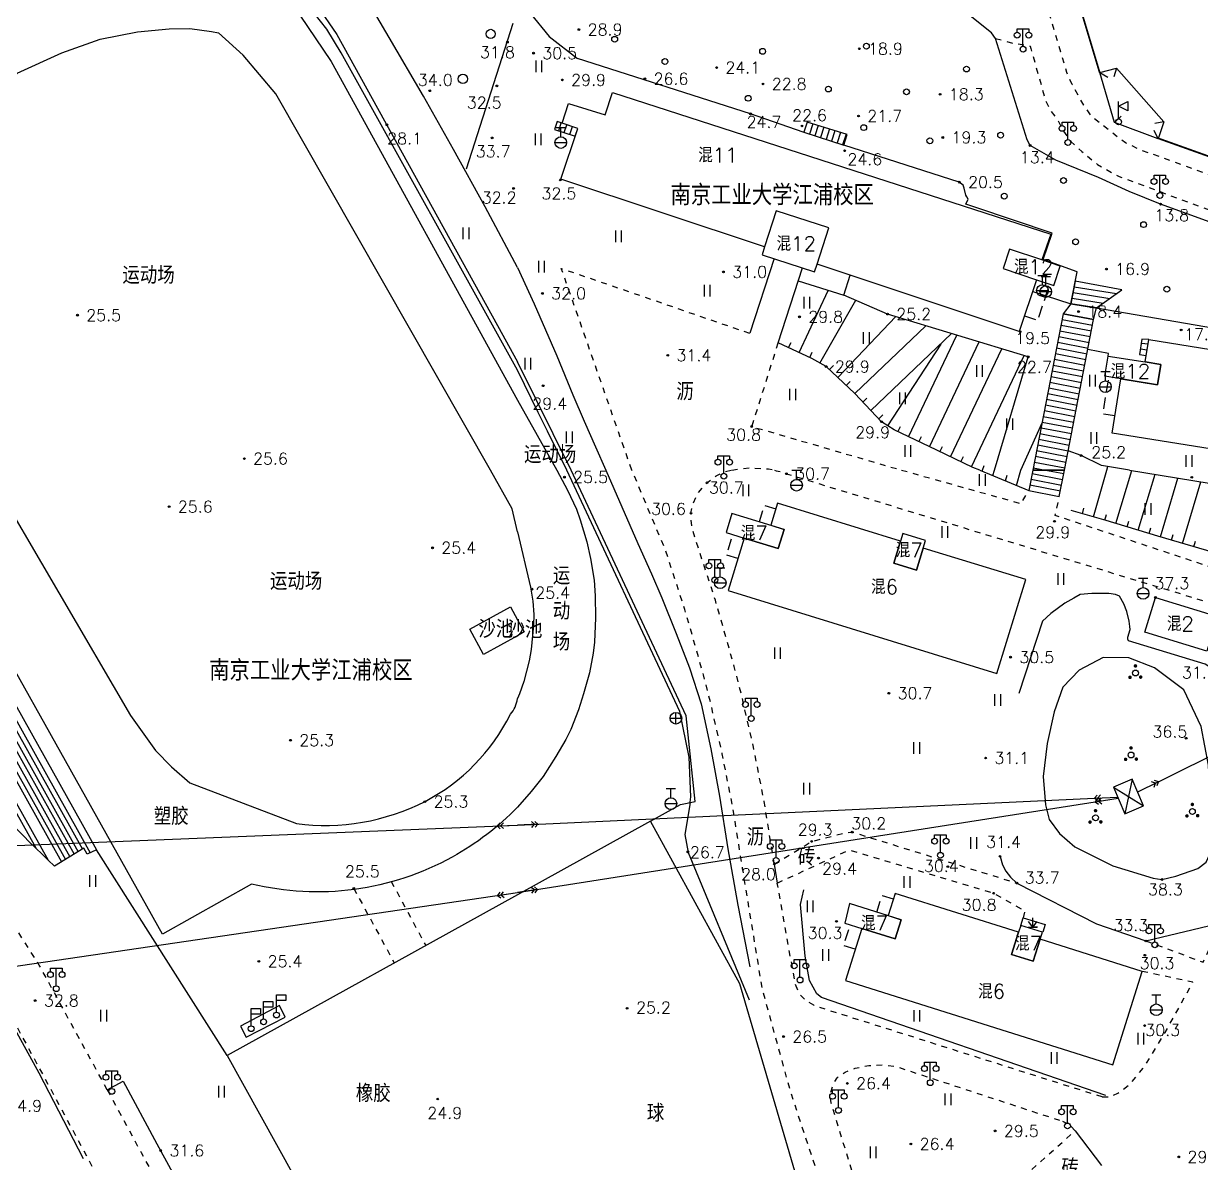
# Model space of a CAD drawing. Extents: x 115374 to 116875, y 149866 to 152432.
# Drawn here: x 116415 to 116617.7, y 150880.7 to 151076.8 of the extents above; entities that cross this region are included whole.
import ezdxf
from ezdxf.enums import TextEntityAlignment as Align

# ---------------------------------------------------------------- set-up
doc = ezdxf.new("R2010")
doc.units = 0
doc.header["$MEASUREMENT"] = 0
doc.header["$PDMODE"] = 32
doc.header["$PDSIZE"] = 0.3
doc.linetypes.add('X5', pattern=[3, 2, -1])
doc.linetypes.add('X6', pattern=[2, 1, -1])
doc.layers.get('0').update_dxf_attribs({"linetype": 'CONTINUOUS'})
for name, color, linetype in [('BOUND', 7, 'CONTINUOUS'), ('DLDW', 14, 'CONTINUOUS'), ('DLSS', 5, 'CONTINUOUS'), ('DMTZ', 5, 'CONTINUOUS'), ('GCD', 1, 'CONTINUOUS'), ('GXYZ', 2, 'CONTINUOUS'), ('JMD', 6, 'CONTINUOUS'), ('YZH', 2, 'CONTINUOUS'), ('ZBTZ', 5, 'CONTINUOUS')]:
    doc.layers.add(name, color=color, linetype=linetype)
doc.styles.add('HZ', font='rs.shx', dxfattribs={"bigfont": 'hztxt.shx'})
doc.linetypes.add('X17', pattern='A,9.4,[169,symbolx.shx,S=1,R=0,X=0,Y=0.15],0.6', length=10)
doc.linetypes.add('X19', pattern='A,4.5,[145,symbolx.shx,S=1,R=0,X=0,Y=1],4.5,-0.5,[146,symbolx.shx,S=1,R=0,X=0,Y=0],-0.5', length=10)
doc.linetypes.add('X20', pattern='A,4.5,[145,symbolx.shx,S=1,R=0,X=0,Y=0],4.5,-0.5,[146,symbolx.shx,S=1,R=0,X=0,Y=0],-0.5', length=10)
doc.linetypes.add('X34', pattern='A,2,[150,symbolx.shx,S=1,R=0,X=0,Y=0],1e-11', length=2)
doc.linetypes.add('X35', pattern='A,2,[4,symbolt.shx,S=1,R=0,X=0,Y=0],2,[28,symbolt.shx,S=1,R=0,X=0,Y=0],1e-11', length=4)
doc.linetypes.add('X36', pattern='A,2,[4,symbolt.shx,S=1,R=180,X=0,Y=0],2,[28,symbolt.shx,S=1,R=180,X=0,Y=0],1e-11', length=4)
doc.linetypes.add('X39', pattern='A,2,[150,symbolx.shx,S=1,R=0,X=0,Y=1],2,[151,symbolx.shx,S=1,R=0,X=0,Y=3],1e-11', length=4)
doc.linetypes.add('X4', pattern='A,0,-1e-09,[149,symbolx.shx,S=0.15,R=0,X=0,Y=0],-1.6', length=1.6)
doc.linetypes.add('X40', pattern='A,2,[150,symbolx.shx,S=1,R=0,X=0,Y=0],2,[151,symbolx.shx,S=1,R=0,X=0,Y=0],1e-11', length=4)

# ---------------------------------------------------------------- blocks, each defined once
blk = doc.blocks.new('GC122')
blk.add_circle((0, 0), 0.8)
blk = doc.blocks.new('GC121')
for p, q in [((-0.5, -0.64), (-0.5, 1.36)), ((-0.5, -0.64), (-0.5, 0.86)), ((0.5, -0.64), (0.5, 1.36))]:
    blk.add_line(p, q)
blk = doc.blocks.new('GC097')
for p, q in [((-1, 2.92), (-1, 3.52)), ((-1, 3.52), (1, 3.52)), ((0, 0.52), (0, 3.52)), ((1, 3.52), (1, 2.92))]:
    blk.add_line(p, q)
for centre in [(-1, 2.42), (1, 2.42), (0.01, 0)]:
    blk.add_circle(centre, 0.5)
blk = doc.blocks.new('GC133')
for p, q in [((-0.81, 2.59), (0.79, 2.59)), ((-0.01, 0.99), (-0.01, 2.59)), ((-1.01, -0.01), (0.99, -0.01))]:
    blk.add_line(p, q)
blk.add_circle((-0.01, -0.01), 1)
blk = doc.blocks.new('GC019')
for p, q in [((0, 0.5), (0, 3.5)), ((0, 2.7), (1.6, 3.5)), ((1.6, 1.9), (0, 2.7)), ((1.6, 3.5), (1.6, 1.9))]:
    blk.add_line(p, q)
blk.add_circle((0, 0), 0.5)
blk = doc.blocks.new('GC159')
blk.add_circle((0.73, 0.68), 0.5)
blk = doc.blocks.new('GC268')
for points, const_width in [([(-0.17, 0.74, 1), (0.13, 0.74, 1)], 0.3), ([(-0.15, 0.77, 1), (0.1, 0.77, 1)], 0.25), ([(-1.11, -1.23, 1), (-0.81, -1.23, 1)], 0.3), ([(-1.08, -1.22, 1), (-0.83, -1.22, 1)], 0.25), ([(0.74, -1.19, 1), (1.04, -1.19, 1)], 0.3), ([(0.73, -1.16, 1), (0.98, -1.16, 1)], 0.25)]:
    blk.add_lwpolyline(points, format="xyb", close=True, dxfattribs=dict(const_width=const_width))
blk.add_circle((-0.02, -0.48), 0.5)
blk = doc.blocks.new('GC124')
for p, q in [((0, -0.8), (-0.75, 0.2)), ((0, -0.8), (0, 0.8)), ((0, -0.8), (0.75, 0.2)), ((-0.8, -0.8), (0.75, -0.8)), ((0.8, -0.8), (0, -0.8))]:
    blk.add_line(p, q)
blk = doc.blocks.new('Ggjt')
for p, q in [((3.5, 0), (0, 0)), ((2.92, 0), (2.42, 0.5)), ((2.42, -0.5), (2.92, 0)), ((3.5, 0), (3, 0.5)), ((3, -0.5), (3.5, 0))]:
    blk.add_line(p, q)
blk = doc.blocks.new('GC297')
at = {"linetype": 'Continuous'}
blk.add_line((4, 0), (0, 0), dxfattribs=at)
for p, q in [((3.42, 0), (2.92, 0.5)), ((2.92, -0.5), (3.42, 0)), ((4, 0), (3.5, 0.5)), ((3.5, -0.5), (4, 0))]:
    blk.add_line(p, q)
blk = doc.blocks.new('GC044')
for p, q in [((-1, 0), (1, 0)), ((0, -1), (0, 1))]:
    blk.add_line(p, q)
blk.add_circle((0, 0), 1)
blk = doc.blocks.new('GC098')
for p, q in [((0, 0.5), (0, 3.5)), ((0, 3.5), (1.6, 3.5)), ((1.6, 2.5), (0, 2.5)), ((1.6, 3.5), (1.6, 2.5))]:
    blk.add_line(p, q)
blk.add_circle((0, 0), 0.5)

msp = doc.modelspace()

# ---------------------------------------------------------------- linework, layer by layer
at = {"layer": 'BOUND', "linetype": 'Continuous', "flags": 128}
for points in [[(116506.36, 151058.61), (116509.93, 151057.43), (116510.38, 151058.79), (116506.81, 151059.97)], [(116556.72, 151057.75), (116549.83, 151059.87), (116549.27, 151058.12), (116556.14, 151055.92)], [(116595.97, 151032.53), (116595.22, 151028.61), (116599.65, 151027.9), (116603.97, 151031.01)], [(116595.22, 151028.61), (116593.9, 151026.9), (116599.13, 151025.89), (116599.65, 151027.9)], [(116594.1, 151000), (116599.13, 151025.89), (116593.9, 151026.9), (116588.67, 151000)], [(116607.44, 151022.55), (116607.05, 151019.87), (116608.16, 151019.69), (116608.61, 151022.47)], [(116588.67, 151000), (116587.99, 150996.49), (116593.22, 150995.47), (116594.1, 151000)]]:
    msp.add_lwpolyline(points, close=True, dxfattribs=at)
at = {"layer": 'DLDW', "linetype": 'Continuous', "flags": 128}
for points, elevation in [([(116365.29, 151051.95), (116387.98, 151074.78), (116409.9, 151091.08), (116421.78, 151092.87), (116429.06, 151093.98), (116441.88, 151090.73), (116452.67, 151086.25), (116462.55, 151078.27), (116467.92, 151070.32)], 8.31), ([(116408.66, 151000), (116393.98, 151028.17), (116391.28, 151033.3), (116389.77, 151036.81), (116389.46, 151038.12), (116389.42, 151040.34), (116389.74, 151042.24), (116391.39, 151045.91), (116394.83, 151050.29), (116400.49, 151057.51), (116406.84, 151063.5), (116413.87, 151068.27), (116421.58, 151071.8), (116428.15, 151074.13), (116434.59, 151075.38), (116440.04, 151075.92), (116443.61, 151075.98), (116447.31, 151075.44), (116448.56, 151075.21), (116452.76, 151071.4)], 8.31), ([(116495.32, 151000), (116458.39, 151064.72), (116452.76, 151071.4)], 8.31), ([(116467.92, 151070.32), (116500, 151012.05)], 8.31), ([(116500, 151012.05), (116506.74, 151000)], 8.3), ([(116380.74, 151000), (116417.09, 150934.98)], 39.03), ([(116381.72, 151000), (116419.25, 150932.86)], 39.03), ([(116391.01, 151000), (116427.53, 150934.69)], 8.31), ([(116454.22, 150928.78), (116438.91, 150920.16), (116394.17, 151000)], 8.31), ([(116500, 150989.4), (116499.05, 150993.33), (116495.32, 151000)], 8.31), ([(116506.74, 151000), (116508.59, 150996.55), (116510.13, 150993.26), (116510.79, 150991.47), (116511.9, 150987.64), (116512.53, 150984.8), (116513.16, 150981.09), (116513.33, 150978.39), (116513.39, 150974.6), (116513.24, 150970.39), (116513.03, 150968.49), (116512.35, 150965.13), (116511.36, 150961.52), (116510.5, 150958.78), (116509.14, 150955.37), (116508.32, 150953.62), (116506.59, 150950.7), (116504.39, 150947.29), (116502.34, 150944.69), (116500, 150942.01)], 8.31), ([(116500, 150989.4), (116502.25, 150979.84), (116502.64, 150977.46), (116502.79, 150975.15), (116502.74, 150973.34), (116502.33, 150969.14), (116501.99, 150967.17), (116501.05, 150963.62), (116500.34, 150961.53), (116500, 150960.68)], 8.31), ([(116402.24, 150975.71), (116425.12, 150934.79)], 8.31), ([(116402.98, 150976.12), (116426.45, 150934.14)], 8.31), ([(116398.55, 150973.65), (116421.54, 150932.6)], 8.31), ([(116399.28, 150974.05), (116422.22, 150933.01)], 8.31), ([(116400.02, 150974.46), (116422.94, 150933.45)], 8.31), ([(116400.76, 150974.88), (116423.67, 150933.9)], 8.31), ([(116401.5, 150975.29), (116424.39, 150934.34)], 8.31), ([(116427.53, 150934.69), (116425.96, 150933.9), (116425.38, 150934.94), (116420.31, 150931.84)], 8.31)]:
    msp.add_lwpolyline(points, dxfattribs=dict(at, elevation=elevation))
at = {"layer": 'DLDW', "linetype": 'X4', "flags": 128}
for points in [[(116499.21, 151076.86), (116491.15, 151051.75)], [(116491.77, 150972.63), (116498.78, 150976.47), (116500, 150974.26)], [(116500, 150974.26), (116501.16, 150972.16), (116500, 150971.51)], [(116500, 150971.51), (116494.15, 150968.26), (116491.77, 150972.63)]]:
    msp.add_lwpolyline(points, dxfattribs=at)
at = {"layer": 'DLDW', "linetype": 'Continuous', "flags": 128}
for points in [[(116408.66, 151000), (116433.39, 150957.77), (116437.67, 150951.75), (116440.45, 150948.94), (116443.58, 150946.22), (116461.94, 150939.19, 0.151836), (116484.08, 150943, 0.158386), (116498.76, 150957.98, 0.147922), (116500, 150960.68, 0.020207)], [(116500, 150942.01, -0.074188), (116488.75, 150933.41, -0.093141), (116471.92, 150927.85, -0.093141), (116454.22, 150928.78)]]:
    msp.add_lwpolyline(points, format="xyb", dxfattribs=at)
msp.add_lwpolyline([(116459.01, 150907.87), (116452.33, 150904.33), (116453.32, 150902.42), (116460.03, 150905.89)], close=True, dxfattribs=at)
at = {"layer": 'DLDW', "linetype": 'Continuous'}
msp.add_arc((116565.96, 151085.94, 8.31), 212.03, 213.7197, 226.6153, dxfattribs=at)
at = {"layer": 'DLSS', "linetype": 'X6', "flags": 128}
for points in [[(116767.1, 151000), (116752.9, 151007.02), (116747.57, 151009.2), (116740.76, 151011.69), (116735.83, 151013.29), (116724.81, 151016.57), (116704.86, 151021.92), (116690.43, 151026), (116679.12, 151029.2), (116671.17, 151031.6), (116639.48, 151043.48), (116607.12, 151055.11), (116604.64, 151056.3), (116603.33, 151057.22), (116598.76, 151060.88), (116597.44, 151062.8), (116595.43, 151066.34), (116594.51, 151068.43), (116593.46, 151071.93), (116589.26, 151086.29), (116571.21, 151154.25), (116569.46, 151165.74), (116566.82, 151200.4), (116566.86, 151203.34), (116567.04, 151205.19), (116567.85, 151207.13), (116568.5, 151207.81)], [(116582.25, 151074.28), (116585.15, 151073.48), (116588.21, 151072.96), (116588.33, 151072.55), (116590.81, 151063.72), (116591.72, 151061.8), (116592.74, 151060.57), (116593.96, 151058.29), (116595.22, 151056.56), (116597.1, 151054.8), (116599.81, 151052.57), (116603.51, 151050.5), (116624.8, 151042.67), (116672.16, 151025.72), (116681.96, 151022.76), (116720.09, 151012.28), (116736.61, 151007.19), (116738.98, 151006.36), (116747.27, 151003.32), (116747.38, 151003.22), (116755.02, 151000)], [(116519.66, 151000), (116507.53, 151034.71), (116539.95, 151023.54)], [(116544.18, 150932.21), (116542.44, 150942.96), (116540.6, 150952.32), (116538.54, 150961.3), (116537.3, 150966.2), (116534.05, 150977.6), (116530.57, 150988.25), (116530.08, 150989.89), (116529.86, 150991.37), (116529.84, 150992.58), (116530.05, 150993.68), (116530.85, 150995.81), (116532.59, 150997.82), (116534.16, 150999.02), (116535.62, 150999.7), (116536.88, 151000)], [(116536.88, 151000), (116538.22, 151000.24), (116539.89, 151000.37), (116543.16, 151000.23), (116544.2, 151000)], [(116638.67, 150985.98), (116637.36, 150978.35), (116632.18, 150979.48), (116620.37, 150982.93), (116592.52, 150992.18), (116593.22, 150995.47)], [(116429.39, 150893.38), (116417.7, 150914.82), (116410.37, 150926.32), (116398.15, 150943.55), (116392.35, 150951.63), (116385.87, 150959.41), (116379.73, 150965.71)], [(116544.18, 150932.21), (116550.61, 150936.11), (116556.57, 150937.64), (116557.59, 150937.72), (116585.92, 150928.94)], [(116544.68, 150928.95), (116557.09, 150934.65), (116581.93, 150927.2), (116587.28, 150924.17), (116586.99, 150922.99)], [(116478.26, 150929.24), (116484.19, 150918.19)], [(116600.62, 150892.14), (116553, 150907.22), (116550.98, 150907.91), (116549.59, 150908.77), (116548.44, 150909.94), (116547.79, 150911.63), (116544.68, 150928.95)], [(116600.62, 150892.14), (116601.89, 150892.18), (116603.31, 150892.79), (116605.56, 150894.5), (116608.06, 150897.63), (116611.44, 150903.25), (116616.23, 150911.88), (116607.5, 150913.75)], [(116410.13, 150911.05), (116419.65, 150893.47), (116432.37, 150869.81), (116447.18, 150839.94), (116460.88, 150804.67), (116466.93, 150789.45), (116468.03, 150787.23), (116468.78, 150785.18), (116469.68, 150782.12), (116470.48, 150777.42), (116471.51, 150773.02), (116474.83, 150764.26), (116475.65, 150762.67), (116476.45, 150760.29), (116476.96, 150758.51), (116481.73, 150737.07), (116484.45, 150728.71), (116493.91, 150706.93), (116495.98, 150703.34), (116499.17, 150699.53), (116500, 150698.61)], [(116573.42, 150867.01), (116565.23, 150860.73), (116564.88, 150860.61), (116563.91, 150860.46), (116563.59, 150860.53), (116563.24, 150860.77), (116553.96, 150891.14), (116553.85, 150892.04), (116553.92, 150892.97), (116554.27, 150894.21), (116554.98, 150895.45), (116556.35, 150896.4), (116558.12, 150897.08), (116560.46, 150897.57), (116563, 150897.7), (116565.17, 150897.37), (116593.85, 150887.94)], [(116429.39, 150893.38), (116435.21, 150882.61), (116439.95, 150873.92), (116449.66, 150858.28), (116458.36, 150840.99), (116460.02, 150835.3), (116461.56, 150829.76), (116462.94, 150823.73), (116463.42, 150821.64), (116465.47, 150815.63), (116468.39, 150807.68), (116473.02, 150798.07), (116473.49, 150797.47), (116474.22, 150796.96), (116475.49, 150796.59), (116476.57, 150796.45), (116478.91, 150796.52), (116481.65, 150796.92), (116482.97, 150797.39), (116486.06, 150799.55)], [(116586.99, 150878.34), (116595.94, 150886.34), (116595.03, 150887.26), (116593.85, 150887.94)]]:
    msp.add_lwpolyline(points, dxfattribs=at)
for points, elevation in [([(116544.81, 151021.86), (116540.29, 151007.5), (116566.07, 151000)], 31.66), ([(116544.2, 151000), (116544.52, 150999.9), (116545.49, 150999.65), (116546.26, 150999.37), (116632.99, 150972.97)], 30.69), ([(116566.07, 151000), (116586.64, 150994.24), (116587.99, 150996.49)], 31.66), ([(116471.81, 150928.04), (116478.79, 150915.21)], 25.46)]:
    msp.add_lwpolyline(points, dxfattribs=dict(at, elevation=elevation))
for points in [[(116500, 150810.85), (116502.24, 150812.66), (116516.7, 150824.26), (116555.63, 150854.36, 0.264023), (116557.04, 150862.54), (116546.97, 150893.09), (116542.12, 150910.75), (116538.73, 150931.44), (116538.73, 150931.44), (116537.03, 150941.99), (116535.23, 150951.18), (116533.21, 150960.01), (116532, 150964.77), (116528.8, 150976), (116525.42, 150986.33), (116519.66, 151000)], [(116608.09, 150919.01), (116617.96, 150915.34), (116620.44, 150920.48), (116624.48, 150928.18), (116629.81, 150943.65), (116632.11, 150949.77), (116632.7, 150952.13), (116634.21, 150959.94), (116634.62, 150962.31), (116635.65, 150968.99, 0.38894), (116632.99, 150972.97)]]:
    msp.add_lwpolyline(points, format="xyb", dxfattribs=at)
at = {"layer": 'DLSS', "linetype": 'X4', "flags": 128}
for points in [[(116544.18, 150932.21), (116544.68, 150928.95)], [(116595.94, 150886.34), (116600.5, 150880.36)]]:
    msp.add_lwpolyline(points, dxfattribs=at)
at = {"layer": 'DLSS', "linetype": 'Continuous', "flags": 128}
msp.add_lwpolyline([(116429.39, 150893.38), (116432.13, 150894.86), (116437.95, 150884.1), (116442.65, 150875.49), (116452.39, 150859.81), (116461.27, 150842.14), (116463.02, 150836.15), (116464.59, 150830.53), (116465.81, 150824.38), (116466.43, 150822.5), (116468.42, 150816.67), (116471.27, 150808.89), (116475.65, 150799.8), (116476.13, 150799.66), (116476.72, 150799.58), (116478.63, 150799.64), (116480.9, 150799.97), (116481.52, 150800.19), (116492.36, 150807.9), (116493.94, 150805.94)], dxfattribs=at)
at = {"layer": 'DMTZ', "linetype": 'Continuous'}
for p, q in [((116548.46, 151020.23), (116553.42, 151030.92)), ((116552.03, 151018.42), (116558.2, 151029.21)), ((116555.11, 151015.91), (116565.07, 151026.44)), ((116558.01, 151013.16), (116570.26, 151024.84)), ((116560.77, 151010.27), (116574.66, 151023.5)), ((116567.26, 151005.74), (116575.58, 151023.22)), ((116546.65, 151021.07), (116547.07, 151021.98)), ((116550.28, 151019.39), (116550.7, 151020.29)), ((116563.73, 151007.61), (116572.9, 151021.66)), ((116570.87, 151004.02), (116579.45, 151022.04)), ((116574.48, 151002.3), (116583.33, 151020.86)), ((116578.09, 151000.58), (116587.2, 151019.69)), ((116582.08, 151000, 0.99), (116587.86, 151019.49, 22.74)), ((116553.66, 151017.28), (116554.34, 151018.01)), ((116556.56, 151014.53), (116557.25, 151015.26)), ((116559.39, 151011.71), (116560.12, 151012.4)), ((116562.15, 151008.82), (116562.88, 151009.51)), ((116586.59, 151000), (116590.25, 151008.14)), ((116565.45, 151006.6), (116565.88, 151007.5)), ((116569.06, 151004.88), (116569.49, 151005.78)), ((116572.68, 151003.16), (116573.11, 151004.06)), ((116576.29, 151001.44), (116576.72, 151002.34)), ((116579.94, 150999.82), (116580.01, 151000)), ((116580.01, 151000), (116580.31, 151000.77)), ((116581.81, 150999.05, 0.99), (116582.08, 151000, 0.99)), ((116585.85, 150997.37), (116586.59, 151000)), ((116599.12, 150991.96), (116601.42, 151000)), ((116601.42, 151000), (116601.6, 151000.61)), ((116602.96, 150990.83), (116605.73, 150999.93)), ((116583.99, 150998.15), (116584.28, 150999.1)), ((116606.79, 150989.67), (116609.71, 150999.28)), ((116610.62, 150988.51), (116613.61, 150998.64)), ((116614.45, 150987.38), (116617.59, 150997.99)), ((116597.2, 150992.5), (116597.47, 150993.47)), ((116601.05, 150991.41), (116601.32, 150992.37)), ((116604.88, 150990.25), (116605.17, 150991.21)), ((116608.7, 150989.09), (116608.99, 150990.04)), ((116612.54, 150987.94), (116612.82, 150988.9)), ((116616.37, 150986.81), (116616.66, 150987.77))]:
    msp.add_line(p, q, dxfattribs=at)
at = {"layer": 'DMTZ', "linetype": 'X39', "elevation": 8.31, "flags": 128}
msp.add_lwpolyline([(116500, 151034.84), (116494.4, 151045.3), (116488.96, 151055.17), (116483.82, 151064.32), (116477.89, 151074.45), (116472.12, 151084.34), (116466.53, 151095.39), (116464.87, 151099.4), (116462.58, 151102.8), (116458.83, 151105.04), (116456.15, 151106.85), (116453.42, 151109.42), (116450.78, 151113.33), (116449.16, 151116.24), (116448.09, 151117.12), (116446.22, 151117.8), (116443.76, 151117.8), (116439.28, 151116.59), (116434.81, 151115.61), (116428.03, 151114.95), (116418.94, 151114.19), (116408.85, 151112.64), (116402.04, 151111.36), (116393.11, 151108.3), (116387.41, 151105.52), (116383.93, 151101.82), (116380.44, 151096.99), (116378, 151092.48)], dxfattribs=at)
at = {"layer": 'DMTZ', "linetype": 'X36', "flags": 128}
for points in [[(116705.82, 151014.11), (116694.49, 151016.48), (116651.96, 151030.76), (116610.66, 151045.75), (116605.23, 151047.96), (116599.94, 151050.36), (116592.6, 151053.32), (116588.2, 151055.85), (116587.68, 151056.83), (116582.25, 151074.28), (116581.57, 151075.26), (116576.43, 151079.3), (116572.37, 151082.24), (116567.82, 151085.55), (116561.52, 151090.47), (116559.31, 151092.86), (116554.53, 151099.03), (116553.87, 151099.51), (116551.76, 151099.83)], [(116549.27, 151058.12), (116549.13, 151058.16), (116540.08, 151061.3), (116510.33, 151070.84)], [(116578.71, 151045.26), (116577.14, 151045.74), (116577.53, 151046.63), (116577.31, 151047.03), (116577.11, 151047.3), (116576.87, 151048.51), (116576.7, 151049.02), (116576.02, 151049.54), (116556.14, 151055.92)], [(116588.64, 151030.73), (116595.22, 151028.61), (116596.28, 151034.14), (116590.46, 151036.21), (116592, 151040.78), (116578.71, 151045.26)], [(116601.61, 151019.62), (116601.69, 151020.04), (116598.13, 151020.73)], [(116605.3, 151000), (116600.49, 151000.79), (116596.99, 151002.5), (116594.74, 151003.32)], [(116529.68, 150942.85), (116529.59, 150942.04), (116528.81, 150937.33), (116529.38, 150934.21), (116539.84, 150908.86)], [(116450.01, 150899.29), (116427.53, 150934.69)]]:
    msp.add_lwpolyline(points, dxfattribs=at)
at = {"layer": 'DMTZ', "linetype": 'X35', "flags": 128}
for points, elevation in [([(116469.67, 151071.78), (116467.2, 151075.88), (116463.89, 151079.98), (116461.26, 151083.22), (116457.95, 151086.34), (116456.83, 151087.02), (116451.76, 151090.06), (116444.49, 151092.93), (116440.42, 151094.13), (116436.86, 151095.12), (116429.78, 151096.14), (116423.04, 151096.71), (116417.89, 151096.01), (116412.86, 151095), (116407.18, 151092.81), (116402.43, 151090.44), (116394.92, 151085.24), (116388.3, 151079.64), (116363.46, 151053.53)], 8.31), ([(116500, 151017.21), (116469.67, 151071.78)], 8.31), ([(116548.28, 151032.56), (116556.12, 151030.11)], 269), ([(116374.21, 150958.02), (116374.87, 150958.03), (116383.46, 150948.69), (116387.5, 150943.03), (116394.46, 150933.49), (116399.12, 150926.72), (116404.16, 150919.38), (116407.6, 150914.32), (116409.89, 150910.52), (116413.49, 150903.8), (116417.6, 150896.31), (116425.26, 150881.56)], 8.31)]:
    msp.add_lwpolyline(points, dxfattribs=dict(at, elevation=elevation))
at = {"layer": 'DMTZ', "linetype": 'X36', "flags": 128}
for points, elevation in [([(116544.13, 151036.4), (116539.95, 151023.54)], 31.66), ([(116544.83, 151021.91), (116549.01, 151034.81)], 31.66), ([(116587.86, 151019.49), (116563.67, 151026.84), (116556.12, 151030.11), (116557.25, 151033.52)], 269)]:
    msp.add_lwpolyline(points, dxfattribs=dict(at, elevation=elevation))
at = {"layer": 'DMTZ', "linetype": 'X40', "elevation": 8.31, "flags": 128}
for points in [[(116500, 151034.84), (116502.84, 151028.62), (116506.77, 151019.67), (116509.5, 151012.94), (116511.45, 151008.42), (116513.42, 151004), (116515.16, 151000)], [(116515.16, 151000), (116520.71, 150987.37), (116523.06, 150982.16), (116524.81, 150978), (116527.29, 150971.88), (116529.56, 150965.95), (116531.58, 150959.78), (116533.27, 150952.03), (116534.76, 150943.89), (116536.19, 150934.86), (116537.89, 150925.16), (116539.97, 150914.51)]]:
    msp.add_lwpolyline(points, dxfattribs=at)
at = {"layer": 'DMTZ', "linetype": 'X35', "flags": 128}
msp.add_lwpolyline([(116599.13, 151025.89), (116599.65, 151027.9), (116633.58, 151022.06), (116635.26, 151021.79, -0.241033), (116636.82, 151020.22), (116648.21, 151018.41)], format="xyb", dxfattribs=at)
at = {"layer": 'DMTZ', "linetype": 'Continuous', "flags": 128}
for points, elevation in [([(116579.52, 151000), (116578.34, 151000.46), (116572.13, 151003.42), (116564.82, 151006.9), (116562.62, 151008.33), (116558.01, 151013.16), (116553.1, 151017.81), (116550.63, 151019.22), (116544.83, 151021.91)], 269), ([(116579.52, 151000), (116587.99, 150996.49)], 5), ([(116637.82, 150981), (116634.44, 150981.63), (116628.06, 150983.41), (116620.96, 150985.46), (116610.17, 150988.64), (116601.28, 150991.34), (116595.28, 150993.05)], 5)]:
    msp.add_lwpolyline(points, dxfattribs=dict(at, elevation=elevation))
at = {"layer": 'DMTZ', "linetype": 'X35', "flags": 128}
for points in [[(116508.46, 151000), (116505.14, 151006.69), (116503.55, 151009.92), (116500, 151017.21)], [(116529.68, 150942.85), (116529.82, 150943.8), (116529.51, 150950.59), (116527.95, 150958.45), (116508.46, 151000)], [(116605.3, 151000), (116635.55, 150995.05), (116640.02, 150994.38)], [(116601.23, 150892.41), (116552.3, 150909.25), (116551.47, 150909.9), (116550.24, 150912.2), (116549.5, 150916.39), (116548.67, 150925.24), (116549.24, 150927.77)]]:
    msp.add_lwpolyline(points, dxfattribs=at)
at = {"layer": 'DMTZ', "linetype": 'X36', "flags": 128}
msp.add_lwpolyline([(116583.02, 150933.54), (116583.46, 150932.06), (116584.05, 150930.98), (116584.82, 150929.97), (116585.93, 150928.93), (116599.62, 150921.95), (116608.09, 150919.01), (116618.92, 150921.58, 0.416333), (116621.05, 150923.39), (116626.92, 150941.43), (116627.31, 150944.95), (116627.25, 150949.74), (116625.95, 150956.03), (116625.64, 150957.87, 0.170336), (116618.31, 150966.62), (116605.15, 150970.65), (116605.01, 150970.9), (116605.02, 150971.27), (116605.39, 150972.58), (116605.36, 150973.09), (116605.22, 150974.03), (116604.82, 150975.68), (116604.35, 150976.97), (116603.61, 150978.31), (116602.91, 150978.62), (116601.75, 150978.79), (116598.81, 150978.79), (116596.8, 150978.62), (116595.7, 150977.94), (116594.18, 150977.09), (116591.78, 150975.34), (116590.32, 150974.01), (116586.24, 150961.56)], format="xyb", dxfattribs=at)
at = {"layer": 'DMTZ', "linetype": 'X34', "flags": 128}
msp.add_lwpolyline([(116593.24, 150937.49), (116595.88, 150935.17), (116602.42, 150931.9), (116609.38, 150929.79), (116610.89, 150929.56), (116613.28, 150930.11), (116617.08, 150931.48), (116618.51, 150932.54), (116619.82, 150935.48), (116619.95, 150937.76), (116619.94, 150938.88), (116619.13, 150944.38), (116618.88, 150949.23), (116617.62, 150955.87), (116614.66, 150962.2), (116609.6, 150965.99), (116605.17, 150967.68), (116600.77, 150967.76), (116596.62, 150965.57), (116593.83, 150962.66), (116592.33, 150958.38), (116591.11, 150952.96), (116590.45, 150947.28), (116590.82, 150942.38), (116591.47, 150939.91)], close=True, dxfattribs=at)
at = {"layer": 'GCD', "linetype": 'Continuous'}
for p in [(116510.56, 151075.8, 28.86), (116498.26, 151073.63, 31.79), (116502.75, 151071.73, 30.53), (116558.81, 151072.49, 18.94), (116534.26, 151069.26, 24.07), (116507.71, 151067.13, 29.9), (116521.9, 151067.33, 26.57), (116484.89, 151065.27, 34), (116496.43, 151066.1, 32.46), (116542.24, 151066.43, 22.79), (116572.71, 151064.66, 18.32), (116540.08, 151061.3, 24.72), (116558.68, 151060.92, 21.7), (116477.52, 151059.42, 28.1), (116548.94, 151059.21, 22.56), (116495.63, 151057.16, 33.73), (116573.17, 151057.23, 19.35), (116556.28, 151054.95, 24.55), (116588.2, 151055.85, 13.44), (116499.31, 151048.47, 32.2), (116507.35, 151049.91, 32.53), (116576.02, 151049.54, 20.53), (116610.66, 151045.75, 13.79), (116601.33, 151034.59, 16.91), (116535.43, 151034.1, 30.99), (116504.28, 151030.4, 32.03), (116424.27, 151026.65, 25.51), (116548.52, 151026.37, 29.83), (116563.67, 151026.84, 25.2), (116596.54, 151027.28, 18.39), (116614.2, 151024.11, 17.6), (116586.52, 151023.8, 19.52), (116525.84, 151019.75, 31.43), (116587.86, 151019.49, 22.74), (116553.1, 151017.81, 29.91), (116504.41, 151014.51, 29.4), (116562.62, 151008.33, 29.9), (116540.29, 151007.5, 30.8), (116452.98, 151001.97, 25.58), (116596.99, 151002.5, 25.18), (116508.06, 150998.79, 25.48), (116532.59, 150997.82, 30.73), (116546.26, 150999.37, 30.66), (116616.02, 150998.76, 22.64), (116440.04, 150993.71, 25.58), (116529.84, 150992.58, 30.64), (116592.4, 150991.19, 29.87), (116485.37, 150986.63, 25.37), (116502.47, 150979.52, 25.37), (116609.77, 150978.08, 37.27), (116584.84, 150967.81, 30.49), (116563.89, 150961.61, 30.67), (116460.93, 150953.52, 25.27), (116615.06, 150953.86, 36.5), (116580.55, 150950.46, 31.1), (116484.04, 150942.95, 25.26), (116557.59, 150937.72, 30.23), (116550.61, 150936.11, 29.29), (116529.31, 150934.32, 26.67), (116551.78, 150933.25, 29.36), (116583.02, 150933.54, 31.38), (116544.18, 150932.21, 28.03), (116574.04, 150931.77, 30.44), (116585.92, 150928.94, 33.71), (116610.89, 150929.56, 38.26), (116471.81, 150928.04, 25.46), (116581.93, 150927.2, 30.76), (116554.88, 150922.36, 30.32), (116608.13, 150918.98, 33.27), (116455.48, 150915.48, 25.4), (116607.95, 150916.53, 30.32), (116416.99, 150908.73, 32.76), (116518.85, 150907.4, 25.2), (116607.91, 150904.42, 30.26), (116545.77, 150902.53, 26.46), (116556.75, 150894.48, 26.39), (116486.25, 150891.79, 24.88), (116582.18, 150886.3, 29.5), (116438.59, 150882.93, 31.56), (116567.69, 150884.06, 26.39), (116613.78, 150881.83, 29.92)]:
    msp.add_point(p, dxfattribs=at)
at = {"layer": 'GXYZ', "linetype": 'Continuous', "elevation": 10.73, "flags": 128}
msp.add_lwpolyline([(116610.27, 150946.39), (116718.08, 151000)], dxfattribs=at)
at = {"layer": 'GXYZ', "linetype": 'Continuous', "flags": 128}
msp.add_lwpolyline([(116605.75, 150946.81), (116602.55, 150945.45), (116604.51, 150940.86), (116607.7, 150942.23)], close=True, dxfattribs=at)
for points in [[(116602.55, 150945.45), (116607.7, 150942.23)], [(116605.75, 150946.81), (116604.51, 150940.86)], [(116500, 150938.92), (116599.28, 150943.56)], [(116500, 150927.32), (116599.4, 150942.93)], [(116393.92, 150934.59), (116500, 150938.92)], [(116402.3, 150912.97), (116500, 150927.32)]]:
    msp.add_lwpolyline(points, dxfattribs=at)
at = {"layer": 'JMD', "linetype": 'Continuous'}
for p, q in [((116603.04, 151069.18, 12.65), (116602.58, 151067.65, 12.65)), ((116600.17, 151068.4, 12.65), (116601.56, 151067.62, 12.65)), ((116602.73, 151059.78, 12.65), (116603.89, 151060.87, 12.65)), ((116611.23, 151059.92, 12.65), (116609.66, 151059.61, 12.65)), ((116610.23, 151057.01, 12.65), (116609.54, 151058.45, 12.65))]:
    msp.add_line(p, q, dxfattribs=at)
at = {"layer": 'JMD', "linetype": 'Continuous', "flags": 128}
for points in [[(116600.17, 151068.4), (116603.04, 151069.18), (116611.23, 151059.92), (116610.23, 151057.01), (116602.73, 151059.78)], [(116586.33, 151023.87), (116551.54, 151035.42), (116553.57, 151041.67), (116544.52, 151044.6), (116542.51, 151038.4), (116507.47, 151050.03), (116510.38, 151058.79), (116507.66, 151059.69), (116508.78, 151063.07), (116515.05, 151061.11), (116516.31, 151064.98), (116591.74, 151040.61), (116590.24, 151036.15), (116584.68, 151038.03), (116583.55, 151034.68), (116589.32, 151032.73)], [(116551.12, 151034.13), (116551.54, 151035.42), (116553.57, 151041.67), (116544.52, 151044.6), (116542.51, 151038.4), (116542.07, 151037.06)], [(116593.39, 151035.09), (116590.24, 151036.15), (116584.68, 151038.03), (116583.55, 151034.68), (116589.32, 151032.73), (116592.26, 151031.74)], [(116642.12, 151000), (116602.32, 151006.38), (116603.82, 151015.7), (116610.14, 151014.69), (116610.7, 151018.16), (116607.99, 151018.6), (116608.61, 151022.47), (116672.32, 151012.22), (116670.35, 151000)], [(116610.7, 151018.16), (116610.14, 151014.69), (116601.05, 151016.14), (116601.61, 151019.62), (116607.99, 151018.6)], [(116587.45, 150981.16), (116569.8, 150986.59), (116568.63, 150982.78), (116564.73, 150983.98), (116565.91, 150987.79), (116544.74, 150994.32), (116543.56, 150990.5), (116545.86, 150989.79), (116544.86, 150986.52), (116538.99, 150988.31), (116536.24, 150979.26), (116582.48, 150965.02)], [(116545.86, 150989.79), (116536.87, 150992.53), (116535.87, 150989.25), (116538.99, 150988.31), (116544.86, 150986.52)], [(116568.63, 150982.78), (116569.8, 150986.59), (116570.19, 150987.87), (116566.3, 150989.07), (116565.91, 150987.79), (116564.73, 150983.98)], [(116609.77, 150978.08), (116620.44, 150974.81), (116618.6, 150968.83), (116607.94, 150972.11)], [(116556.41, 150912.17), (116602.43, 150897.65), (116607.5, 150913.75), (116589.94, 150919.29), (116588.75, 150915.49), (116585, 150916.67), (116586.2, 150920.47), (116564.98, 150927.16), (116563.77, 150923.34), (116566, 150922.64), (116564.96, 150919.33), (116559.23, 150921.14)], [(116566, 150922.64), (116557.12, 150925.41), (116556.3, 150922.05), (116559.23, 150921.14), (116564.96, 150919.33)], [(116588.75, 150915.49), (116589.94, 150919.29), (116590.32, 150920.5), (116586.58, 150921.67), (116586.2, 150920.47), (116585, 150916.67)]]:
    msp.add_lwpolyline(points, close=True, dxfattribs=at)
at = {"layer": 'YZH', "linetype": 'Continuous'}
for p, q in [((116507.08, 151058.37), (116507.53, 151059.73)), ((116508.03, 151058.06), (116508.48, 151059.42)), ((116508.98, 151057.74), (116509.43, 151059.1)), ((116550.79, 151059.58), (116550.22, 151057.81)), ((116551.74, 151059.28), (116551.17, 151057.51)), ((116552.7, 151058.99), (116552.13, 151057.2)), ((116553.66, 151058.69), (116553.08, 151056.9)), ((116554.61, 151058.4), (116554.03, 151056.59)), ((116555.57, 151058.11), (116554.98, 151056.29)), ((116556.52, 151057.81), (116555.94, 151055.98)), ((116595.6, 151030.57), (116601.93, 151029.54)), ((116595.78, 151031.56), (116603.08, 151030.37)), ((116595.22, 151028.61), (116600.48, 151027.75)), ((116595.41, 151029.59), (116600.78, 151028.72)), ((116593.52, 151024.95), (116598.75, 151023.94)), ((116593.71, 151025.93), (116598.94, 151024.92)), ((116593.14, 151022.99), (116598.37, 151021.97)), ((116593.33, 151023.97), (116598.56, 151022.96)), ((116592.76, 151021.03), (116597.99, 151020.01)), ((116592.95, 151022.01), (116598.18, 151020.99)), ((116607.2, 151020.86), (116608.33, 151020.72)), ((116607.34, 151021.85), (116608.49, 151021.75)), ((116592.19, 151018.08), (116597.41, 151017.07)), ((116592.38, 151019.06), (116597.61, 151018.05)), ((116592.57, 151020.04), (116597.8, 151019.03)), ((116591.81, 151016.12), (116597.03, 151015.1)), ((116592, 151017.1), (116597.22, 151016.08)), ((116591.42, 151014.16), (116596.65, 151013.14)), ((116591.62, 151015.14), (116596.84, 151014.12)), ((116591.04, 151012.19), (116596.27, 151011.18)), ((116591.23, 151013.17), (116596.46, 151012.16)), ((116590.66, 151010.23), (116595.89, 151009.21)), ((116590.85, 151011.21), (116596.08, 151010.19)), ((116590.28, 151008.27), (116595.51, 151007.25)), ((116590.47, 151009.25), (116595.7, 151008.23)), ((116589.9, 151006.3), (116595.12, 151005.29)), ((116590.09, 151007.28), (116595.32, 151006.27)), ((116589.52, 151004.34), (116594.74, 151003.32)), ((116589.71, 151005.32), (116594.93, 151004.3)), ((116589.13, 151002.38), (116594.36, 151001.36)), ((116589.32, 151003.36), (116594.55, 151002.34)), ((116588.75, 151000.41), (116590.87, 151000)), ((116588.94, 151001.39), (116594.17, 151000.38)), ((116590.87, 151000), (116593.98, 150999.4)), ((116588.37, 150998.45), (116593.6, 150997.43)), ((116588.56, 150999.43), (116593.79, 150998.41)), ((116588.18, 150997.47), (116593.41, 150996.45))]:
    msp.add_line(p, q, dxfattribs=at)
at = {"layer": 'YZH', "linetype": 'X17', "elevation": 12.65}
for points in [[(116608.95, 151225.41, 0.3, 0.3, 0), (116607.59, 151227.06, 0.3, 0.3, 0), (116568.62, 151205.02, 0.3, 0.3, 0), (116574.09, 151155.42, 0.3, 0.3, 0), (116600.17, 151068.4, 0.3, 0.3, 0)], [(116610.26, 151057.08, 0.3, 0.3, 0), (116673.39, 151034.52, 0.3, 0.3, 0), (116708.98, 151022.51, 0.3, 0.3, 0), (116731.51, 151017.38, 0.3, 0.3, 0), (116746.12, 151014.7, 0.3, 0.3, 0), (116751.21, 151012.59, 0.3, 0.3, 0), (116770.31, 151004.75, 0.3, 0.3, 0)]]:
    msp.add_lwpolyline(points, format="xyseb", dxfattribs=at)
at = {"layer": 'YZH', "linetype": 'X20', "flags": 128}
msp.add_lwpolyline([(116356.81, 151070.98), (116359.61, 151078.89), (116361.89, 151083.31), (116367, 151089.07), (116371.17, 151090.42), (116376.07, 151091.29), (116383.75, 151092.25), (116392.63, 151093.41), (116404.54, 151095.61), (116412.99, 151096.58), (116422.53, 151097.15), (116430.02, 151096.77), (116438.97, 151095.52), (116445.12, 151093.69), (116452.54, 151090.52), (116457.05, 151088.11), (116459.51, 151086.41), (116462.9, 151082.73), (116465.49, 151079.86), (116468.88, 151074.96), (116496.55, 151024.86), (116500, 151018.6)], dxfattribs=at)
at = {"layer": 'YZH', "linetype": 'Continuous', "flags": 128}
for points in [[(116506.36, 151058.61), (116509.93, 151057.43), (116510.38, 151058.79), (116506.81, 151059.97)], [(116556.72, 151057.75), (116549.83, 151059.87), (116549.27, 151058.12), (116556.14, 151055.92)], [(116593.9, 151026.9), (116588.67, 151000)], [(116594.1, 151000), (116599.13, 151025.89)], [(116607.44, 151022.55), (116607.05, 151019.87), (116608.16, 151019.69), (116608.61, 151022.47)], [(116588.67, 151000), (116587.99, 150996.49), (116593.22, 150995.47), (116594.1, 151000)]]:
    msp.add_lwpolyline(points, dxfattribs=at)
at = {"layer": 'YZH', "linetype": 'X5', "flags": 128}
for points in [[(116587.23, 151026.55), (116589.55, 151025.8), (116591.55, 151031.97)], [(116602.79, 151009.31), (116600.73, 151009.64), (116601.76, 151016.03)], [(116541.61, 150991.14), (116542.47, 150993.93), (116544.43, 150993.33)], [(116537.92, 150984.78), (116535.94, 150985.38), (116537.02, 150988.91)], [(116561.82, 150923.94), (116562.72, 150926.82), (116564.68, 150926.21)], [(116558.11, 150917.56), (116556.11, 150918.19), (116557.23, 150921.76)]]:
    msp.add_lwpolyline(points, dxfattribs=at)
at = {"layer": 'YZH', "linetype": 'X19', "flags": 128}
for points in [[(116509.23, 151000), (116500, 151018.6)], [(116522.87, 150939.59), (116528.05, 150942.48), (116530.57, 150942.96), (116529.02, 150957.71), (116509.23, 151000)], [(116500, 150818.84), (116553.22, 150860.6), (116538.27, 150911.59), (116522.87, 150939.59), (116500, 150926.94)], [(116500, 150926.94), (116450.01, 150899.29), (116496.25, 150815.9), (116500, 150818.84)]]:
    msp.add_lwpolyline(points, dxfattribs=at)
at = {"layer": 'ZBTZ', "linetype": 'X4', "flags": 128}
msp.add_lwpolyline([(116501.43, 151083.77), (116502.19, 151078.62), (116505.45, 151074.6), (116510.33, 151070.84)], dxfattribs=at)
at = {"layer": 'ZBTZ', "linetype": 'Continuous', "flags": 128}
msp.add_lwpolyline([(116586.58, 150921.67), (116586.99, 150922.99), (116590.78, 150921.8), (116590.37, 150920.48)], dxfattribs=at)

# ---------------------------------------------------------------- block references
at = {"layer": 'DLDW', "linetype": 'Continuous'}
for name, p in [('GC097', (116586.97, 151072.42, 11.51)), ('GC019', (116603.43, 151059.91)), ('GC097', (116594.69, 151056.37, 11.58)), ('GC097', (116610.52, 151047.24, 11.35)), ('GC097', (116535.49, 150998.95, 30.73)), ('GC097', (116533.93, 150981.1)), ('GC097', (116540.21, 150957.26)), ('GC097', (116572.76, 150933.73, 29.93)), ('GC097', (116544.48, 150932.84)), ('GC097', (116609.65, 150918.32)), ('GC097', (116548.6, 150912.27)), ('GC097', (116420.61, 150910.77)), ('GC098', (116458.51, 150906.24)), ('GC098', (116454.16, 150903.89)), ('GC098', (116456.3, 150905.07)), ('GC097', (116430.17, 150893.11)), ('GC097', (116571.01, 150894.6)), ('GC097', (116555.21, 150889.84)), ('GC097', (116594.62, 150887.16))]:
    msp.add_blockref(name, p, dxfattribs=at)
at = {"layer": 'GXYZ', "linetype": 'Continuous'}
for name, p in [('GC133', (116507.45, 151056.37)), ('GC133', (116590.33, 151030.9)), ('GC133', (116590.91, 151030.72)), ('GC133', (116601.16, 151014.36)), ('GC133', (116548.02, 150997.41)), ('GC133', (116534.88, 150980.62)), ('GC133', (116607.66, 150978.79)), ('GC044', (116527.25, 150957.31, 33.42)), ('GC133', (116526.4, 150942.62)), ('GC133', (116609.93, 150907.15))]:
    msp.add_blockref(name, p, dxfattribs=at)
for name, p, rotation in [('GC297', (116606.69, 150944.61), 26.44123809652222), ('GC297', (116603.27, 150943.75), 182.6750665010626), ('GC297', (116603.36, 150943.55), 188.9271995827566), ('Ggjt', (116500, 150938.92), 182.3403409455059), ('Ggjt', (116500, 150938.92), 2.675066501062606), ('Ggjt', (116500, 150927.32), 188.3529687974175), ('Ggjt', (116500, 150927.32), 8.927199582756682)]:
    msp.add_blockref(name, p, dxfattribs=dict(at, rotation=rotation))
at = {"layer": 'ZBTZ', "linetype": 'Continuous'}
for name, p in [('GC122', (116495.37, 151075.04, 8.31)), ('GC159', (116515.98, 151073.45)), ('GC159', (116559.3, 151072.25)), ('GC159', (116524.63, 151069.61)), ('GC159', (116541.44, 151071.37)), ('GC121', (116503.7, 151069.09)), ('GC159', (116576.52, 151068.32)), ('GC122', (116490.6, 151067.31, 8.31)), ('GC159', (116552.75, 151064.88)), ('GC159', (116566.2, 151064.4)), ('GC159', (116538.96, 151063.29)), ('GC159', (116558.83, 151058.24)), ('GC121', (116503.58, 151056.53)), ('GC159', (116570.22, 151055.98)), ('GC159', (116582.39, 151056.94)), ('GC159', (116593.22, 151049.15)), ('GC159', (116583.03, 151046.46)), ('GC159', (116607, 151041.55)), ('GC121', (116491.16, 151040.36, 8.31)), ('GC121', (116517.41, 151039.87)), ('GC159', (116595.3, 151038.6)), ('GC121', (116504.16, 151034.62)), ('GC121', (116532.65, 151030.51)), ('GC159', (116611, 151030.44)), ('GC121', (116549.8, 151028.46)), ('GC121', (116560.05, 151022.35)), ('GC121', (116501.81, 151017.97, 31)), ('GC121', (116579.53, 151016.7)), ('GC121', (116598.96, 151015.03)), ('GC121', (116547.38, 151012.65)), ('GC121', (116566.27, 151011.99)), ('GC121', (116584.71, 151007.54)), ('GC121', (116508.94, 151005.29)), ('GC121', (116599.21, 151005.15)), ('GC121', (116567.2, 151002.93)), ('GC121', (116615.56, 151001.21)), ('GC121', (116580, 150997.95)), ('GC121', (116539.3, 150996.14)), ('GC121', (116608.52, 150992.96)), ('GC121', (116573.54, 150988.98)), ('GC121', (116593.53, 150980.88)), ('GC121', (116544.76, 150968.14)), ('GC268', (116606.35, 150965.57)), ('GC121', (116582.65, 150960.08)), ('GC121', (116568.71, 150951.81)), ('GC268', (116605.59, 150951.46)), ('GC121', (116549.77, 150944.84)), ('GC268', (116599.48, 150940.66)), ('GC268', (116616.14, 150941.73)), ('GC121', (116578.51, 150935.48)), ('GC121', (116426.9, 150928.95, 8.31)), ('GC121', (116567.04, 150928.77)), ('GC121', (116550.38, 150924.57)), ('GC124', (116588.69, 150922.16)), ('GC121', (116553.04, 150916.2)), ('GC121', (116428.8, 150905.79, 8.31)), ('GC121', (116568.73, 150905.74)), ('GC121', (116607.29, 150901.82)), ('GC121', (116592.36, 150898.49)), ('GC121', (116449.09, 150892.7, 8.31)), ('GC121', (116574.09, 150891.4)), ('GC121', (116561.21, 150882.27))]:
    msp.add_blockref(name, p, dxfattribs=at)

# ---------------------------------------------------------------- texts
at = {"layer": 'DLDW', "linetype": 'Continuous', "style": 'HZ'}
for s, p in [('运动场', (116436.5, 151033.67, 8.31)), ('运动场', (116505.6, 151002.82)), ('运动场', (116461.89, 150981)), ('运', (116507.56, 150981.87)), ('动', (116507.56, 150975.89)), ('沙池', (116496.26, 150972.78)), ('沙池', (116501.27, 150972.71)), ('场', (116507.56, 150970.57)), ('塑胶', (116440.4, 150940.6)), ('橡胶', (116475.17, 150892.92)), ('球', (116523.75, 150889.53))]:
    msp.add_text(s, height=3, dxfattribs=at).set_placement(p, align=Align.MIDDLE)
at = {"layer": 'DLSS', "linetype": 'Continuous', "style": 'HZ'}
for s, p in [('沥', (116528.82, 151013.61)), ('沥', (116540.91, 150936.99)), ('砖', (116549.73, 150933.57)), ('砖', (116595.08, 150880.11))]:
    msp.add_text(s, height=3, dxfattribs=at).set_placement(p, align=Align.MIDDLE)
at = {"layer": 'GCD', "linetype": 'Continuous', "style": 'HZ'}
for s, p in [('28.9', (116512.06, 151074.8, 28.86)), ('31.8', (116493.53, 151070.89, 31.79)), ('18.9', (116560.31, 151071.49, 18.94)), ('30.5', (116504.25, 151070.73, 30.53)), ('24.1', (116535.76, 151068.26, 24.07)), ('29.9', (116509.21, 151066.13, 29.9)), ('26.6', (116523.4, 151066.33, 26.57)), ('22.8', (116543.74, 151065.43, 22.79)), ('18.3', (116574.21, 151063.66, 18.32)), ('32.5', (116491.26, 151062.21, 32.46)), ('24.7', (116539.4, 151058.89, 24.72)), ('22.6', (116547.24, 151060.03, 22.56)), ('21.7', (116560.18, 151059.92, 21.7)), ('19.3', (116574.67, 151056.23, 19.35)), ('33.7', (116492.8, 151053.83, 33.73)), ('13.4', (116586.43, 151052.82, 13.44)), ('24.6', (116556.76, 151052.47, 24.55)), ('20.5', (116577.52, 151048.54, 20.53)), ('32.5', (116504.11, 151046.59, 32.53)), ('32.2', (116493.83, 151045.89, 32.2)), ('13.8', (116609.56, 151042.85, 13.79)), ('31.0', (116536.93, 151033.1, 30.99)), ('16.9', (116602.83, 151033.59, 16.91)), ('32.0', (116505.78, 151029.4, 32.03)), ('18.4', (116598.04, 151026.28, 18.39)), ('25.5', (116425.77, 151025.65, 25.51)), ('29.8', (116550.02, 151025.37, 29.83)), ('25.2', (116565.17, 151025.84, 25.2)), ('17.6', (116614.69, 151022.38, 17.58)), ('19.5', (116585.63, 151021.7, 19.52)), ('31.4', (116527.34, 151018.75, 31.43)), ('29.9', (116554.6, 151016.81, 29.91)), ('22.7', (116585.94, 151016.73, 22.74)), ('29.4', (116502.53, 151010.42, 29.38)), ('30.8', (116535.89, 151005.08, 30.8)), ('29.9', (116558.1, 151005.5, 29.9)), ('25.2', (116598.72, 151002.08, 25.18)), ('25.6', (116454.48, 151000.97, 25.58)), ('30.7', (116547.76, 150998.37, 30.66)), ('25.5', (116509.56, 150997.79, 25.48)), ('30.7', (116532.92, 150996, 30.73)), ('25.6', (116441.54, 150992.71, 25.58)), ('30.6', (116522.97, 150992.33, 30.64)), ('29.9', (116589.1, 150988.29, 29.87)), ('25.4', (116486.87, 150985.63, 25.37)), ('25.4', (116503.04, 150977.89, 25.37)), ('37.3', (116609.59, 150979.54, 37.27)), ('30.5', (116586.34, 150966.81, 30.49)), ('31.0', (116614.33, 150964.16, 30.98)), ('30.7', (116565.39, 150960.61, 30.67)), ('25.3', (116462.43, 150952.52, 25.27)), ('31.1', (116582.05, 150949.46, 31.1)), ('25.3', (116485.54, 150941.95, 25.26)), ('29.3', (116548.21, 150937.14, 29.29)), ('30.2', (116557.43, 150938.21, 30.23)), ('31.4', (116580.63, 150935.02, 31.38)), ('26.7', (116529.66, 150933.23, 26.67)), ('25.5', (116470.29, 150929.95, 25.46)), ('28.0', (116538.46, 150929.47, 28.03)), ('29.4', (116552.41, 150930.42, 29.36)), ('30.4', (116569.92, 150930.87, 30.44)), ('33.7', (116587.27, 150928.88, 33.71)), ('38.3', (116608.49, 150926.84, 38.26)), ('30.8', (116576.42, 150924.2, 30.76)), ('30.3', (116549.91, 150919.36, 30.32)), ('33.3', (116602.53, 150920.7, 33.27)), ('25.4', (116456.98, 150914.48, 25.4)), ('30.3', (116607.04, 150914.16, 30.32)), ('32.8', (116418.49, 150907.73, 32.76)), ('30.3', (116608.02, 150902.65, 30.26)), ('26.5', (116547.27, 150901.53, 26.46)), ('26.4', (116558.25, 150893.48, 26.39)), ('34.9', (116412.17, 150889.62, 34.9)), ('24.9', (116484.47, 150888.39, 24.88)), ('29.5', (116583.68, 150885.3, 29.5)), ('26.4', (116569.19, 150883.06, 26.39)), ('31.6', (116440.09, 150881.93, 31.56)), ('29.9', (116615.28, 150880.83, 29.92))]:
    msp.add_text(s, height=2, dxfattribs=at).set_placement(p)
for s, p in [('34.0', (116485.83, 151067.12, 42.31)), ('28.1', (116480.55, 151057.05, 8.31)), ('36.5', (116612.25, 150954.99, 36.54)), ('25.2', (116523.39, 150907.53, 34.49))]:
    msp.add_text(s, height=2, dxfattribs=at).set_placement(p, align=Align.MIDDLE)
at = {"layer": 'JMD', "linetype": 'Continuous', "style": 'HZ'}
for s, height, p in [('混11', 2.5, (116534.48, 151054.3)), ('南京工业大学江浦校区', 3.5, (116543.81, 151047.52)), ('混12', 2.5, (116547.96, 151039.07)), ('混12', 2.5, (116588.81, 151035.08)), ('混12', 2.5, (116605.47, 151017.09)), ('混7', 2.5, (116540.73, 150989.27)), ('混7', 2.5, (116567.4, 150986.33)), ('混6', 2.5, (116563.15, 150980.02)), ('混2', 2.5, (116614.06, 150973.65)), ('南京工业大学江浦校区', 3.5, (116464.44, 150965.73)), ('混7', 2.5, (116561.42, 150922.15)), ('混7', 2.5, (116587.92, 150918.67)), ('混6', 2.5, (116581.58, 150910.42))]:
    msp.add_text(s, height=height, dxfattribs=at).set_placement(p, align=Align.MIDDLE)

doc.saveas('drawing.dxf')
